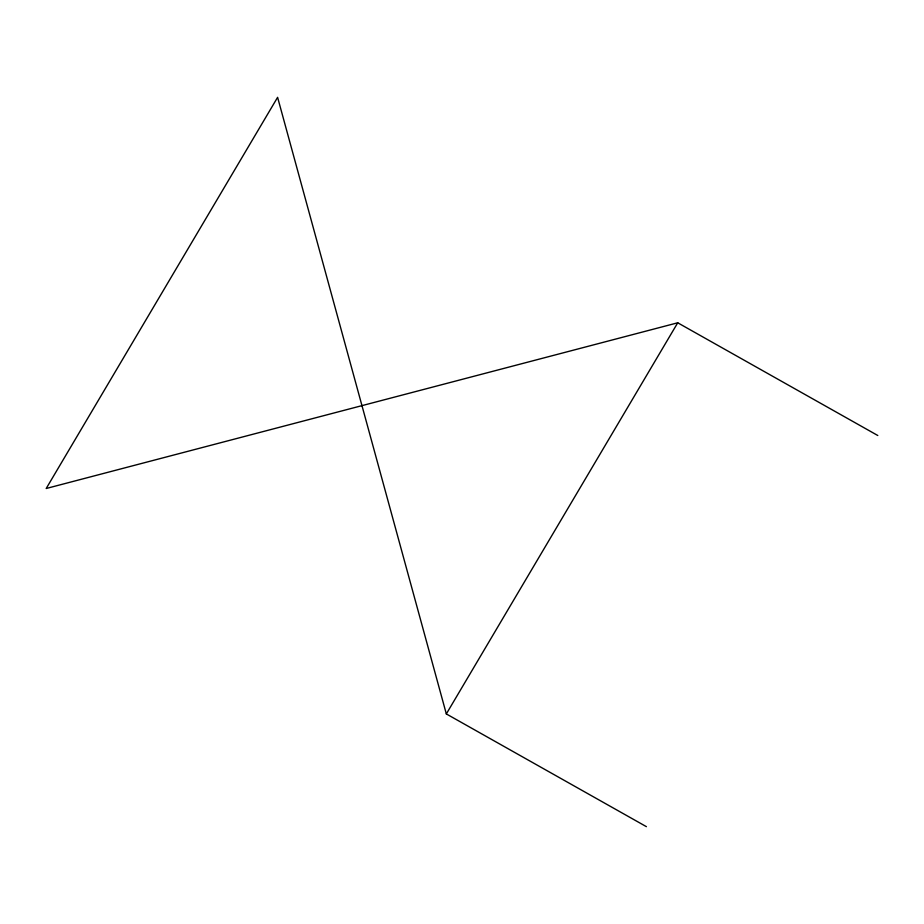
<?xml version="1.0" encoding="UTF-8"?>
<svg xmlns="http://www.w3.org/2000/svg" width="924" height="924" viewBox="0 0 924 924"><rect width="100%" height="100%" fill="white"/><g stroke="black" fill="none" stroke-linecap="round" stroke-linejoin="round"><path stroke-width="1.39" d="M646.396 826.657L446.327 713.929L677.731 322.788L877.8 435.504M677.731 322.788L46.2 488.496L277.604 97.343L446.327 713.929"/></g></svg>
